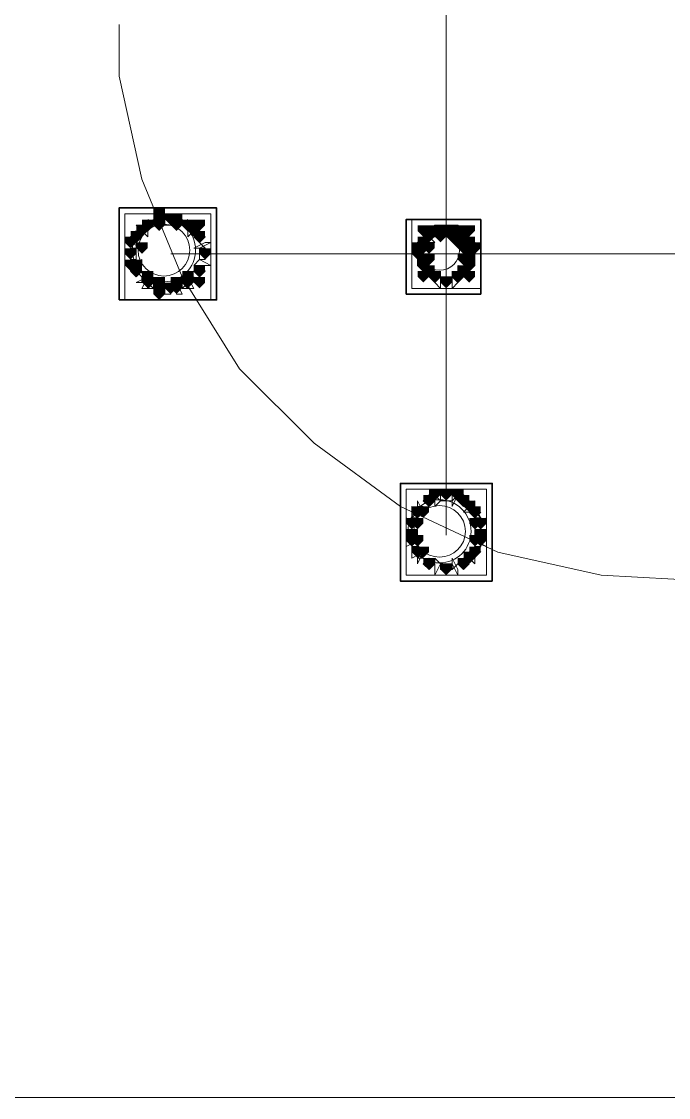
# Model space of a CAD drawing. Header units: millimetres. Extents: x 2315 to 4619, y 1334 to 1897.
# Drawn here: x 3605.02 to 3611.9, y 1530.21 to 1541.67 of the extents above; entities that cross this region are included whole.
import ezdxf

# ---------------------------------------------------------------- set-up
doc = ezdxf.new("R2010")
doc.units = ezdxf.units.MM
for name, color, linetype, true_color in [('PDF_10', 7, 'Continuous', 0x00b85c), ('PDF_AXIS', 7, 'Continuous', 0x00b85c), ('PDF_柱构件', 7, 'Continuous', 0x00b85c), ('PDF_转运站初步方案', 7, 'Continuous', 0x00b85c)]:
    doc.layers.add(name, color=color, linetype=linetype, true_color=true_color)
doc.layers.add('PDF_中心线层', color=1, linetype='Continuous')
doc.layers.add('PDF_粗实线层', color=7, linetype='Continuous')

msp = doc.modelspace()

# ---------------------------------------------------------------- hatches: boundary and pattern name
at = {"layer": 'PDF_10', "transparency": 33554559}
for points in [[(3606.606, 1539.62), (3606.544, 1539.62), (3606.544, 1539.558), (3606.606, 1539.497), (3606.667, 1539.558), (3606.667, 1539.62)], [(3606.606, 1539.62), (3606.544, 1539.62), (3606.544, 1539.558), (3606.606, 1539.497), (3606.667, 1539.558), (3606.667, 1539.62)], [(3606.606, 1539.62), (3606.544, 1539.62), (3606.544, 1539.558), (3606.606, 1539.497), (3606.667, 1539.558), (3606.667, 1539.62)], [(3606.361, 1539.558), (3606.3, 1539.558), (3606.3, 1539.497), (3606.361, 1539.436), (3606.422, 1539.497), (3606.422, 1539.558)], [(3606.361, 1539.558), (3606.3, 1539.558), (3606.3, 1539.497), (3606.361, 1539.436), (3606.422, 1539.497), (3606.422, 1539.558)], [(3606.789, 1539.558), (3606.728, 1539.558), (3606.728, 1539.497), (3606.789, 1539.436), (3606.85, 1539.497), (3606.85, 1539.558)], [(3606.789, 1539.558), (3606.728, 1539.558), (3606.728, 1539.497), (3606.789, 1539.436), (3606.85, 1539.497), (3606.85, 1539.558)], [(3609.415, 1539.497), (3609.354, 1539.497), (3609.354, 1539.436), (3609.415, 1539.375), (3609.476, 1539.436), (3609.476, 1539.497)], [(3609.415, 1539.497), (3609.354, 1539.497), (3609.354, 1539.436), (3609.415, 1539.375), (3609.476, 1539.436), (3609.476, 1539.497)], [(3609.537, 1539.497), (3609.476, 1539.497), (3609.476, 1539.436), (3609.537, 1539.375), (3609.599, 1539.436), (3609.599, 1539.497)], [(3609.537, 1539.497), (3609.476, 1539.497), (3609.476, 1539.436), (3609.537, 1539.375), (3609.599, 1539.436), (3609.599, 1539.497)], [(3609.66, 1539.497), (3609.599, 1539.497), (3609.599, 1539.436), (3609.66, 1539.375), (3609.721, 1539.436), (3609.721, 1539.497)], [(3609.66, 1539.497), (3609.599, 1539.497), (3609.599, 1539.436), (3609.66, 1539.375), (3609.721, 1539.436), (3609.721, 1539.497)], [(3606.239, 1539.436), (3606.178, 1539.436), (3606.178, 1539.375), (3606.239, 1539.314), (3606.3, 1539.375), (3606.3, 1539.436)], [(3606.239, 1539.436), (3606.178, 1539.436), (3606.178, 1539.375), (3606.239, 1539.314), (3606.3, 1539.375), (3606.3, 1539.436)], [(3606.911, 1539.436), (3606.85, 1539.436), (3606.85, 1539.375), (3606.911, 1539.314), (3606.972, 1539.375), (3606.972, 1539.436)], [(3606.911, 1539.436), (3606.85, 1539.436), (3606.85, 1539.375), (3606.911, 1539.314), (3606.972, 1539.375), (3606.972, 1539.436)], [(3606.911, 1539.436), (3606.85, 1539.436), (3606.85, 1539.375), (3606.911, 1539.314), (3606.972, 1539.375), (3606.972, 1539.436)], [(3609.293, 1539.375), (3609.232, 1539.375), (3609.232, 1539.314), (3609.293, 1539.253), (3609.354, 1539.314), (3609.354, 1539.375)], [(3609.293, 1539.375), (3609.232, 1539.375), (3609.232, 1539.314), (3609.293, 1539.253), (3609.354, 1539.314), (3609.354, 1539.375)], [(3609.293, 1539.375), (3609.232, 1539.375), (3609.232, 1539.314), (3609.293, 1539.253), (3609.354, 1539.314), (3609.354, 1539.375)], [(3609.782, 1539.375), (3609.721, 1539.375), (3609.721, 1539.314), (3609.782, 1539.253), (3609.843, 1539.314), (3609.843, 1539.375)], [(3609.782, 1539.375), (3609.721, 1539.375), (3609.721, 1539.314), (3609.782, 1539.253), (3609.843, 1539.314), (3609.843, 1539.375)], [(3606.178, 1539.253), (3606.117, 1539.253), (3606.117, 1539.192), (3606.178, 1539.131), (3606.239, 1539.192), (3606.239, 1539.253)], [(3606.178, 1539.253), (3606.117, 1539.253), (3606.117, 1539.192), (3606.178, 1539.131), (3606.239, 1539.192), (3606.239, 1539.253)], [(3606.972, 1539.253), (3606.911, 1539.253), (3606.911, 1539.192), (3606.972, 1539.131), (3607.033, 1539.192), (3607.033, 1539.253)], [(3606.972, 1539.253), (3606.911, 1539.253), (3606.911, 1539.192), (3606.972, 1539.131), (3607.033, 1539.192), (3607.033, 1539.253)], [(3609.232, 1539.253), (3609.171, 1539.253), (3609.171, 1539.192), (3609.232, 1539.131), (3609.293, 1539.192), (3609.293, 1539.253)], [(3609.232, 1539.253), (3609.171, 1539.253), (3609.171, 1539.192), (3609.232, 1539.131), (3609.293, 1539.192), (3609.293, 1539.253)], [(3609.782, 1539.253), (3609.721, 1539.253), (3609.721, 1539.192), (3609.782, 1539.131), (3609.843, 1539.192), (3609.843, 1539.253)], [(3609.782, 1539.253), (3609.721, 1539.253), (3609.721, 1539.192), (3609.782, 1539.131), (3609.843, 1539.192), (3609.843, 1539.253)], [(3609.293, 1539.131), (3609.232, 1539.131), (3609.232, 1539.07), (3609.293, 1539.009), (3609.354, 1539.07), (3609.354, 1539.131)], [(3609.293, 1539.131), (3609.232, 1539.131), (3609.232, 1539.07), (3609.293, 1539.009), (3609.354, 1539.07), (3609.354, 1539.131)], [(3609.782, 1539.131), (3609.721, 1539.131), (3609.721, 1539.07), (3609.782, 1539.009), (3609.843, 1539.07), (3609.843, 1539.131)], [(3609.782, 1539.131), (3609.721, 1539.131), (3609.721, 1539.07), (3609.782, 1539.009), (3609.843, 1539.07), (3609.843, 1539.131)], [(3606.239, 1539.07), (3606.178, 1539.07), (3606.178, 1539.009), (3606.239, 1538.948), (3606.3, 1539.009), (3606.3, 1539.07)], [(3606.239, 1539.07), (3606.178, 1539.07), (3606.178, 1539.009), (3606.239, 1538.948), (3606.3, 1539.009), (3606.3, 1539.07)], [(3606.911, 1539.07), (3606.85, 1539.07), (3606.85, 1539.009), (3606.911, 1538.948), (3606.972, 1539.009), (3606.972, 1539.07)], [(3606.911, 1539.07), (3606.85, 1539.07), (3606.85, 1539.009), (3606.911, 1538.948), (3606.972, 1539.009), (3606.972, 1539.07)], [(3606.911, 1539.07), (3606.85, 1539.07), (3606.85, 1539.009), (3606.911, 1538.948), (3606.972, 1539.009), (3606.972, 1539.07)], [(3606.361, 1538.948), (3606.3, 1538.948), (3606.3, 1538.887), (3606.361, 1538.825), (3606.422, 1538.887), (3606.422, 1538.948)], [(3606.361, 1538.948), (3606.3, 1538.948), (3606.3, 1538.887), (3606.361, 1538.825), (3606.422, 1538.887), (3606.422, 1538.948)], [(3606.789, 1538.948), (3606.728, 1538.948), (3606.728, 1538.887), (3606.789, 1538.825), (3606.85, 1538.887), (3606.85, 1538.948)], [(3606.789, 1538.948), (3606.728, 1538.948), (3606.728, 1538.887), (3606.789, 1538.825), (3606.85, 1538.887), (3606.85, 1538.948)], [(3609.415, 1539.009), (3609.354, 1539.009), (3609.354, 1538.948), (3609.415, 1538.887), (3609.476, 1538.948), (3609.476, 1539.009)], [(3609.415, 1539.009), (3609.354, 1539.009), (3609.354, 1538.948), (3609.415, 1538.887), (3609.476, 1538.948), (3609.476, 1539.009)], [(3609.537, 1538.948), (3609.476, 1538.948), (3609.476, 1538.887), (3609.537, 1538.825), (3609.599, 1538.887), (3609.599, 1538.948)], [(3609.537, 1538.948), (3609.476, 1538.948), (3609.476, 1538.887), (3609.537, 1538.825), (3609.599, 1538.887), (3609.599, 1538.948)], [(3609.66, 1539.009), (3609.599, 1539.009), (3609.599, 1538.948), (3609.66, 1538.887), (3609.721, 1538.948), (3609.721, 1539.009)], [(3609.66, 1539.009), (3609.599, 1539.009), (3609.599, 1538.948), (3609.66, 1538.887), (3609.721, 1538.948), (3609.721, 1539.009)], [(3609.66, 1539.009), (3609.599, 1539.009), (3609.599, 1538.948), (3609.66, 1538.887), (3609.721, 1538.948), (3609.721, 1539.009)], [(3606.606, 1538.887), (3606.544, 1538.887), (3606.544, 1538.825), (3606.606, 1538.764), (3606.667, 1538.825), (3606.667, 1538.887)], [(3606.606, 1538.887), (3606.544, 1538.887), (3606.544, 1538.825), (3606.606, 1538.764), (3606.667, 1538.825), (3606.667, 1538.887)], [(3609.354, 1536.627), (3609.293, 1536.627), (3609.293, 1536.565), (3609.354, 1536.504), (3609.415, 1536.565), (3609.415, 1536.627)], [(3609.354, 1536.627), (3609.293, 1536.627), (3609.293, 1536.565), (3609.354, 1536.504), (3609.415, 1536.565), (3609.415, 1536.627)], [(3609.537, 1536.688), (3609.476, 1536.688), (3609.476, 1536.627), (3609.537, 1536.565), (3609.599, 1536.627), (3609.599, 1536.688)], [(3609.537, 1536.688), (3609.476, 1536.688), (3609.476, 1536.627), (3609.537, 1536.565), (3609.599, 1536.627), (3609.599, 1536.688)], [(3609.721, 1536.627), (3609.66, 1536.627), (3609.66, 1536.565), (3609.721, 1536.504), (3609.782, 1536.565), (3609.782, 1536.627)], [(3609.721, 1536.627), (3609.66, 1536.627), (3609.66, 1536.565), (3609.721, 1536.504), (3609.782, 1536.565), (3609.782, 1536.627)], [(3609.232, 1536.504), (3609.171, 1536.504), (3609.171, 1536.443), (3609.232, 1536.382), (3609.293, 1536.443), (3609.293, 1536.504)], [(3609.232, 1536.504), (3609.171, 1536.504), (3609.171, 1536.443), (3609.232, 1536.382), (3609.293, 1536.443), (3609.293, 1536.504)], [(3609.843, 1536.504), (3609.782, 1536.504), (3609.782, 1536.443), (3609.843, 1536.382), (3609.904, 1536.443), (3609.904, 1536.504)], [(3609.843, 1536.504), (3609.782, 1536.504), (3609.782, 1536.443), (3609.843, 1536.382), (3609.904, 1536.443), (3609.904, 1536.504)], [(3609.171, 1536.26), (3609.11, 1536.26), (3609.11, 1536.199), (3609.171, 1536.138), (3609.232, 1536.199), (3609.232, 1536.26)], [(3609.171, 1536.26), (3609.11, 1536.26), (3609.11, 1536.199), (3609.171, 1536.138), (3609.232, 1536.199), (3609.232, 1536.26)], [(3609.904, 1536.26), (3609.843, 1536.26), (3609.843, 1536.199), (3609.904, 1536.138), (3609.965, 1536.199), (3609.965, 1536.26)], [(3609.904, 1536.26), (3609.843, 1536.26), (3609.843, 1536.199), (3609.904, 1536.138), (3609.965, 1536.199), (3609.965, 1536.26)], [(3609.904, 1536.26), (3609.843, 1536.26), (3609.843, 1536.199), (3609.904, 1536.138), (3609.965, 1536.199), (3609.965, 1536.26)], [(3609.232, 1536.077), (3609.171, 1536.077), (3609.171, 1536.016), (3609.232, 1535.955), (3609.293, 1536.016), (3609.293, 1536.077)], [(3609.232, 1536.077), (3609.171, 1536.077), (3609.171, 1536.016), (3609.232, 1535.955), (3609.293, 1536.016), (3609.293, 1536.077)], [(3609.843, 1536.077), (3609.782, 1536.077), (3609.782, 1536.016), (3609.843, 1535.955), (3609.904, 1536.016), (3609.904, 1536.077)], [(3609.843, 1536.077), (3609.782, 1536.077), (3609.782, 1536.016), (3609.843, 1535.955), (3609.904, 1536.016), (3609.904, 1536.077)], [(3609.354, 1535.955), (3609.293, 1535.955), (3609.293, 1535.894), (3609.354, 1535.832), (3609.415, 1535.894), (3609.415, 1535.955)], [(3609.354, 1535.955), (3609.293, 1535.955), (3609.293, 1535.894), (3609.354, 1535.832), (3609.415, 1535.894), (3609.415, 1535.955)], [(3609.721, 1535.955), (3609.66, 1535.955), (3609.66, 1535.894), (3609.721, 1535.832), (3609.782, 1535.894), (3609.782, 1535.955)], [(3609.721, 1535.955), (3609.66, 1535.955), (3609.66, 1535.894), (3609.721, 1535.832), (3609.782, 1535.894), (3609.782, 1535.955)], [(3609.537, 1535.894), (3609.476, 1535.894), (3609.476, 1535.832), (3609.537, 1535.771), (3609.599, 1535.832), (3609.599, 1535.894)], [(3609.537, 1535.894), (3609.476, 1535.894), (3609.476, 1535.832), (3609.537, 1535.771), (3609.599, 1535.832), (3609.599, 1535.894)]]:
    msp.add_hatch(color=256, dxfattribs=at).paths.add_polyline_path(points)
at = {"layer": 'PDF_柱构件', "transparency": 33554559}
for points in [[(3606.483, 1539.681), (3606.422, 1539.681), (3606.422, 1539.62), (3606.483, 1539.558), (3606.544, 1539.62), (3606.544, 1539.681)], [(3606.483, 1539.62), (3606.422, 1539.62), (3606.422, 1539.558), (3606.483, 1539.497), (3606.544, 1539.558), (3606.544, 1539.62)], [(3606.667, 1539.62), (3606.606, 1539.62), (3606.606, 1539.558), (3606.667, 1539.497), (3606.728, 1539.558), (3606.728, 1539.62)], [(3606.3, 1539.497), (3606.239, 1539.497), (3606.239, 1539.436), (3606.3, 1539.375), (3606.361, 1539.436), (3606.361, 1539.497)], [(3606.483, 1539.558), (3606.422, 1539.558), (3606.422, 1539.497), (3606.483, 1539.436), (3606.544, 1539.497), (3606.544, 1539.558)], [(3606.667, 1539.558), (3606.606, 1539.558), (3606.606, 1539.497), (3606.667, 1539.436), (3606.728, 1539.497), (3606.728, 1539.558)], [(3606.85, 1539.497), (3606.789, 1539.497), (3606.789, 1539.436), (3606.85, 1539.375), (3606.911, 1539.436), (3606.911, 1539.497)], [(3606.911, 1539.558), (3606.85, 1539.558), (3606.85, 1539.497), (3606.911, 1539.436), (3606.972, 1539.497), (3606.972, 1539.558)], [(3609.293, 1539.497), (3609.232, 1539.497), (3609.232, 1539.436), (3609.293, 1539.375), (3609.354, 1539.436), (3609.354, 1539.497)], [(3609.476, 1539.497), (3609.415, 1539.497), (3609.415, 1539.436), (3609.476, 1539.375), (3609.537, 1539.436), (3609.537, 1539.497)], [(3609.599, 1539.497), (3609.537, 1539.497), (3609.537, 1539.436), (3609.599, 1539.375), (3609.66, 1539.436), (3609.66, 1539.497)], [(3609.782, 1539.497), (3609.721, 1539.497), (3609.721, 1539.436), (3609.782, 1539.375), (3609.843, 1539.436), (3609.843, 1539.497)], [(3606.178, 1539.375), (3606.117, 1539.375), (3606.117, 1539.314), (3606.178, 1539.253), (3606.239, 1539.314), (3606.239, 1539.375)], [(3609.354, 1539.436), (3609.293, 1539.436), (3609.293, 1539.375), (3609.354, 1539.314), (3609.415, 1539.375), (3609.415, 1539.436)], [(3609.476, 1539.436), (3609.415, 1539.436), (3609.415, 1539.375), (3609.476, 1539.314), (3609.537, 1539.375), (3609.537, 1539.436)], [(3609.599, 1539.436), (3609.537, 1539.436), (3609.537, 1539.375), (3609.599, 1539.314), (3609.66, 1539.375), (3609.66, 1539.436)], [(3609.66, 1539.375), (3609.599, 1539.375), (3609.599, 1539.314), (3609.66, 1539.253), (3609.721, 1539.314), (3609.721, 1539.375)], [(3609.721, 1539.436), (3609.66, 1539.436), (3609.66, 1539.375), (3609.721, 1539.314), (3609.782, 1539.375), (3609.782, 1539.436)], [(3606.3, 1539.314), (3606.239, 1539.314), (3606.239, 1539.253), (3606.3, 1539.192), (3606.361, 1539.253), (3606.361, 1539.314)], [(3609.232, 1539.314), (3609.171, 1539.314), (3609.171, 1539.253), (3609.232, 1539.192), (3609.293, 1539.253), (3609.293, 1539.314)], [(3609.293, 1539.314), (3609.232, 1539.314), (3609.232, 1539.253), (3609.293, 1539.192), (3609.354, 1539.253), (3609.354, 1539.314)], [(3609.354, 1539.314), (3609.293, 1539.314), (3609.293, 1539.253), (3609.354, 1539.192), (3609.415, 1539.253), (3609.415, 1539.314)], [(3609.721, 1539.314), (3609.66, 1539.314), (3609.66, 1539.253), (3609.721, 1539.192), (3609.782, 1539.253), (3609.782, 1539.314)], [(3609.782, 1539.314), (3609.721, 1539.314), (3609.721, 1539.253), (3609.782, 1539.192), (3609.843, 1539.253), (3609.843, 1539.314)], [(3609.843, 1539.314), (3609.782, 1539.314), (3609.782, 1539.253), (3609.843, 1539.192), (3609.904, 1539.253), (3609.904, 1539.314)], [(3606.178, 1539.131), (3606.117, 1539.131), (3606.117, 1539.07), (3606.178, 1539.009), (3606.239, 1539.07), (3606.239, 1539.131)], [(3606.239, 1539.131), (3606.178, 1539.131), (3606.178, 1539.07), (3606.239, 1539.009), (3606.3, 1539.07), (3606.3, 1539.131)], [(3609.293, 1539.192), (3609.232, 1539.192), (3609.232, 1539.131), (3609.293, 1539.07), (3609.354, 1539.131), (3609.354, 1539.192)], [(3609.354, 1539.192), (3609.293, 1539.192), (3609.293, 1539.131), (3609.354, 1539.07), (3609.415, 1539.131), (3609.415, 1539.192)], [(3609.721, 1539.192), (3609.66, 1539.192), (3609.66, 1539.131), (3609.721, 1539.07), (3609.782, 1539.131), (3609.782, 1539.192)], [(3609.782, 1539.192), (3609.721, 1539.192), (3609.721, 1539.131), (3609.782, 1539.07), (3609.843, 1539.131), (3609.843, 1539.192)], [(3609.354, 1539.07), (3609.293, 1539.07), (3609.293, 1539.009), (3609.354, 1538.948), (3609.415, 1539.009), (3609.415, 1539.07)], [(3609.721, 1539.07), (3609.66, 1539.07), (3609.66, 1539.009), (3609.721, 1538.948), (3609.782, 1539.009), (3609.782, 1539.07)], [(3606.361, 1539.009), (3606.3, 1539.009), (3606.3, 1538.948), (3606.361, 1538.887), (3606.422, 1538.948), (3606.422, 1539.009)], [(3606.483, 1538.948), (3606.422, 1538.948), (3606.422, 1538.887), (3606.483, 1538.825), (3606.544, 1538.887), (3606.544, 1538.948)], [(3606.667, 1538.948), (3606.606, 1538.948), (3606.606, 1538.887), (3606.667, 1538.825), (3606.728, 1538.887), (3606.728, 1538.948)], [(3606.789, 1539.009), (3606.728, 1539.009), (3606.728, 1538.948), (3606.789, 1538.887), (3606.85, 1538.948), (3606.85, 1539.009)], [(3606.911, 1538.948), (3606.85, 1538.948), (3606.85, 1538.887), (3606.911, 1538.825), (3606.972, 1538.887), (3606.972, 1538.948)], [(3609.293, 1539.009), (3609.232, 1539.009), (3609.232, 1538.948), (3609.293, 1538.887), (3609.354, 1538.948), (3609.354, 1539.009)], [(3609.782, 1539.009), (3609.721, 1539.009), (3609.721, 1538.948), (3609.782, 1538.887), (3609.843, 1538.948), (3609.843, 1539.009)], [(3606.483, 1538.887), (3606.422, 1538.887), (3606.422, 1538.825), (3606.483, 1538.764), (3606.544, 1538.825), (3606.544, 1538.887)], [(3606.483, 1538.825), (3606.422, 1538.825), (3606.422, 1538.764), (3606.483, 1538.703), (3606.544, 1538.764), (3606.544, 1538.825)], [(3606.667, 1538.887), (3606.606, 1538.887), (3606.606, 1538.825), (3606.667, 1538.764), (3606.728, 1538.825), (3606.728, 1538.887)], [(3609.415, 1536.688), (3609.354, 1536.688), (3609.354, 1536.627), (3609.415, 1536.565), (3609.476, 1536.627), (3609.476, 1536.688)], [(3609.66, 1536.688), (3609.599, 1536.688), (3609.599, 1536.627), (3609.66, 1536.565), (3609.721, 1536.627), (3609.721, 1536.688)], [(3609.293, 1536.504), (3609.232, 1536.504), (3609.232, 1536.443), (3609.293, 1536.382), (3609.354, 1536.443), (3609.354, 1536.504)], [(3609.782, 1536.565), (3609.721, 1536.565), (3609.721, 1536.504), (3609.782, 1536.443), (3609.843, 1536.504), (3609.843, 1536.565)], [(3609.171, 1536.382), (3609.11, 1536.382), (3609.11, 1536.321), (3609.171, 1536.26), (3609.232, 1536.321), (3609.232, 1536.382)], [(3609.232, 1536.382), (3609.171, 1536.382), (3609.171, 1536.321), (3609.232, 1536.26), (3609.293, 1536.321), (3609.293, 1536.382)], [(3609.843, 1536.382), (3609.782, 1536.382), (3609.782, 1536.321), (3609.843, 1536.26), (3609.904, 1536.321), (3609.904, 1536.382)], [(3609.904, 1536.382), (3609.843, 1536.382), (3609.843, 1536.321), (3609.904, 1536.26), (3609.965, 1536.321), (3609.965, 1536.382)], [(3609.171, 1536.199), (3609.11, 1536.199), (3609.11, 1536.138), (3609.171, 1536.077), (3609.232, 1536.138), (3609.232, 1536.199)], [(3609.232, 1536.199), (3609.171, 1536.199), (3609.171, 1536.138), (3609.232, 1536.077), (3609.293, 1536.138), (3609.293, 1536.199)], [(3609.843, 1536.199), (3609.782, 1536.199), (3609.782, 1536.138), (3609.843, 1536.077), (3609.904, 1536.138), (3609.904, 1536.199)], [(3609.904, 1536.199), (3609.843, 1536.199), (3609.843, 1536.138), (3609.904, 1536.077), (3609.965, 1536.138), (3609.965, 1536.199)], [(3609.293, 1536.077), (3609.232, 1536.077), (3609.232, 1536.016), (3609.293, 1535.955), (3609.354, 1536.016), (3609.354, 1536.077)], [(3609.782, 1536.016), (3609.721, 1536.016), (3609.721, 1535.955), (3609.782, 1535.894), (3609.843, 1535.955), (3609.843, 1536.016)]]:
    msp.add_hatch(color=256, dxfattribs=at).paths.add_polyline_path(points)
at = {"layer": 'PDF_转运站初步方案', "transparency": 33554559}
for points in [[(3606.606, 1539.62), (3606.544, 1539.62), (3606.544, 1539.558), (3606.606, 1539.497), (3606.667, 1539.558), (3606.667, 1539.62)], [(3606.606, 1539.62), (3606.544, 1539.62), (3606.544, 1539.558), (3606.606, 1539.497), (3606.667, 1539.558), (3606.667, 1539.62)], [(3606.361, 1539.558), (3606.3, 1539.558), (3606.3, 1539.497), (3606.361, 1539.436), (3606.422, 1539.497), (3606.422, 1539.558)], [(3606.361, 1539.558), (3606.3, 1539.558), (3606.3, 1539.497), (3606.361, 1539.436), (3606.422, 1539.497), (3606.422, 1539.558)], [(3606.789, 1539.558), (3606.728, 1539.558), (3606.728, 1539.497), (3606.789, 1539.436), (3606.85, 1539.497), (3606.85, 1539.558)], [(3606.789, 1539.558), (3606.728, 1539.558), (3606.728, 1539.497), (3606.789, 1539.436), (3606.85, 1539.497), (3606.85, 1539.558)], [(3609.415, 1539.497), (3609.354, 1539.497), (3609.354, 1539.436), (3609.415, 1539.375), (3609.476, 1539.436), (3609.476, 1539.497)], [(3609.415, 1539.497), (3609.354, 1539.497), (3609.354, 1539.436), (3609.415, 1539.375), (3609.476, 1539.436), (3609.476, 1539.497)], [(3609.537, 1539.497), (3609.476, 1539.497), (3609.476, 1539.436), (3609.537, 1539.375), (3609.599, 1539.436), (3609.599, 1539.497)], [(3609.537, 1539.497), (3609.476, 1539.497), (3609.476, 1539.436), (3609.537, 1539.375), (3609.599, 1539.436), (3609.599, 1539.497)], [(3609.66, 1539.497), (3609.599, 1539.497), (3609.599, 1539.436), (3609.66, 1539.375), (3609.721, 1539.436), (3609.721, 1539.497)], [(3609.66, 1539.497), (3609.599, 1539.497), (3609.599, 1539.436), (3609.66, 1539.375), (3609.721, 1539.436), (3609.721, 1539.497)], [(3606.239, 1539.436), (3606.178, 1539.436), (3606.178, 1539.375), (3606.239, 1539.314), (3606.3, 1539.375), (3606.3, 1539.436)], [(3606.239, 1539.436), (3606.178, 1539.436), (3606.178, 1539.375), (3606.239, 1539.314), (3606.3, 1539.375), (3606.3, 1539.436)], [(3606.911, 1539.436), (3606.85, 1539.436), (3606.85, 1539.375), (3606.911, 1539.314), (3606.972, 1539.375), (3606.972, 1539.436)], [(3606.911, 1539.436), (3606.85, 1539.436), (3606.85, 1539.375), (3606.911, 1539.314), (3606.972, 1539.375), (3606.972, 1539.436)], [(3609.293, 1539.375), (3609.232, 1539.375), (3609.232, 1539.314), (3609.293, 1539.253), (3609.354, 1539.314), (3609.354, 1539.375)], [(3609.293, 1539.375), (3609.232, 1539.375), (3609.232, 1539.314), (3609.293, 1539.253), (3609.354, 1539.314), (3609.354, 1539.375)], [(3609.782, 1539.375), (3609.721, 1539.375), (3609.721, 1539.314), (3609.782, 1539.253), (3609.843, 1539.314), (3609.843, 1539.375)], [(3609.782, 1539.375), (3609.721, 1539.375), (3609.721, 1539.314), (3609.782, 1539.253), (3609.843, 1539.314), (3609.843, 1539.375)], [(3606.178, 1539.253), (3606.117, 1539.253), (3606.117, 1539.192), (3606.178, 1539.131), (3606.239, 1539.192), (3606.239, 1539.253)], [(3606.178, 1539.253), (3606.117, 1539.253), (3606.117, 1539.192), (3606.178, 1539.131), (3606.239, 1539.192), (3606.239, 1539.253)], [(3606.972, 1539.253), (3606.911, 1539.253), (3606.911, 1539.192), (3606.972, 1539.131), (3607.033, 1539.192), (3607.033, 1539.253)], [(3606.972, 1539.253), (3606.911, 1539.253), (3606.911, 1539.192), (3606.972, 1539.131), (3607.033, 1539.192), (3607.033, 1539.253)], [(3609.232, 1539.253), (3609.171, 1539.253), (3609.171, 1539.192), (3609.232, 1539.131), (3609.293, 1539.192), (3609.293, 1539.253)], [(3609.232, 1539.253), (3609.171, 1539.253), (3609.171, 1539.192), (3609.232, 1539.131), (3609.293, 1539.192), (3609.293, 1539.253)], [(3609.782, 1539.253), (3609.721, 1539.253), (3609.721, 1539.192), (3609.782, 1539.131), (3609.843, 1539.192), (3609.843, 1539.253)], [(3609.782, 1539.253), (3609.721, 1539.253), (3609.721, 1539.192), (3609.782, 1539.131), (3609.843, 1539.192), (3609.843, 1539.253)], [(3609.293, 1539.131), (3609.232, 1539.131), (3609.232, 1539.07), (3609.293, 1539.009), (3609.354, 1539.07), (3609.354, 1539.131)], [(3609.293, 1539.131), (3609.232, 1539.131), (3609.232, 1539.07), (3609.293, 1539.009), (3609.354, 1539.07), (3609.354, 1539.131)], [(3609.782, 1539.131), (3609.721, 1539.131), (3609.721, 1539.07), (3609.782, 1539.009), (3609.843, 1539.07), (3609.843, 1539.131)], [(3609.782, 1539.131), (3609.721, 1539.131), (3609.721, 1539.07), (3609.782, 1539.009), (3609.843, 1539.07), (3609.843, 1539.131)], [(3606.239, 1539.07), (3606.178, 1539.07), (3606.178, 1539.009), (3606.239, 1538.948), (3606.3, 1539.009), (3606.3, 1539.07)], [(3606.239, 1539.07), (3606.178, 1539.07), (3606.178, 1539.009), (3606.239, 1538.948), (3606.3, 1539.009), (3606.3, 1539.07)], [(3606.911, 1539.07), (3606.85, 1539.07), (3606.85, 1539.009), (3606.911, 1538.948), (3606.972, 1539.009), (3606.972, 1539.07)], [(3606.911, 1539.07), (3606.85, 1539.07), (3606.85, 1539.009), (3606.911, 1538.948), (3606.972, 1539.009), (3606.972, 1539.07)], [(3606.361, 1538.948), (3606.3, 1538.948), (3606.3, 1538.887), (3606.361, 1538.825), (3606.422, 1538.887), (3606.422, 1538.948)], [(3606.361, 1538.948), (3606.3, 1538.948), (3606.3, 1538.887), (3606.361, 1538.825), (3606.422, 1538.887), (3606.422, 1538.948)], [(3606.789, 1538.948), (3606.728, 1538.948), (3606.728, 1538.887), (3606.789, 1538.825), (3606.85, 1538.887), (3606.85, 1538.948)], [(3606.789, 1538.948), (3606.728, 1538.948), (3606.728, 1538.887), (3606.789, 1538.825), (3606.85, 1538.887), (3606.85, 1538.948)], [(3609.415, 1539.009), (3609.354, 1539.009), (3609.354, 1538.948), (3609.415, 1538.887), (3609.476, 1538.948), (3609.476, 1539.009)], [(3609.415, 1539.009), (3609.354, 1539.009), (3609.354, 1538.948), (3609.415, 1538.887), (3609.476, 1538.948), (3609.476, 1539.009)], [(3609.537, 1538.948), (3609.476, 1538.948), (3609.476, 1538.887), (3609.537, 1538.825), (3609.599, 1538.887), (3609.599, 1538.948)], [(3609.537, 1538.948), (3609.476, 1538.948), (3609.476, 1538.887), (3609.537, 1538.825), (3609.599, 1538.887), (3609.599, 1538.948)], [(3609.66, 1539.009), (3609.599, 1539.009), (3609.599, 1538.948), (3609.66, 1538.887), (3609.721, 1538.948), (3609.721, 1539.009)], [(3609.66, 1539.009), (3609.599, 1539.009), (3609.599, 1538.948), (3609.66, 1538.887), (3609.721, 1538.948), (3609.721, 1539.009)], [(3606.606, 1538.887), (3606.544, 1538.887), (3606.544, 1538.825), (3606.606, 1538.764), (3606.667, 1538.825), (3606.667, 1538.887)], [(3606.606, 1538.887), (3606.544, 1538.887), (3606.544, 1538.825), (3606.606, 1538.764), (3606.667, 1538.825), (3606.667, 1538.887)], [(3609.354, 1536.627), (3609.293, 1536.627), (3609.293, 1536.565), (3609.354, 1536.504), (3609.415, 1536.565), (3609.415, 1536.627)], [(3609.354, 1536.627), (3609.293, 1536.627), (3609.293, 1536.565), (3609.354, 1536.504), (3609.415, 1536.565), (3609.415, 1536.627)], [(3609.537, 1536.688), (3609.476, 1536.688), (3609.476, 1536.627), (3609.537, 1536.565), (3609.599, 1536.627), (3609.599, 1536.688)], [(3609.537, 1536.688), (3609.476, 1536.688), (3609.476, 1536.627), (3609.537, 1536.565), (3609.599, 1536.627), (3609.599, 1536.688)], [(3609.721, 1536.627), (3609.66, 1536.627), (3609.66, 1536.565), (3609.721, 1536.504), (3609.782, 1536.565), (3609.782, 1536.627)], [(3609.721, 1536.627), (3609.66, 1536.627), (3609.66, 1536.565), (3609.721, 1536.504), (3609.782, 1536.565), (3609.782, 1536.627)], [(3609.232, 1536.504), (3609.171, 1536.504), (3609.171, 1536.443), (3609.232, 1536.382), (3609.293, 1536.443), (3609.293, 1536.504)], [(3609.232, 1536.504), (3609.171, 1536.504), (3609.171, 1536.443), (3609.232, 1536.382), (3609.293, 1536.443), (3609.293, 1536.504)], [(3609.843, 1536.504), (3609.782, 1536.504), (3609.782, 1536.443), (3609.843, 1536.382), (3609.904, 1536.443), (3609.904, 1536.504)], [(3609.843, 1536.504), (3609.782, 1536.504), (3609.782, 1536.443), (3609.843, 1536.382), (3609.904, 1536.443), (3609.904, 1536.504)], [(3609.171, 1536.26), (3609.11, 1536.26), (3609.11, 1536.199), (3609.171, 1536.138), (3609.232, 1536.199), (3609.232, 1536.26)], [(3609.171, 1536.26), (3609.11, 1536.26), (3609.11, 1536.199), (3609.171, 1536.138), (3609.232, 1536.199), (3609.232, 1536.26)], [(3609.904, 1536.26), (3609.843, 1536.26), (3609.843, 1536.199), (3609.904, 1536.138), (3609.965, 1536.199), (3609.965, 1536.26)], [(3609.904, 1536.26), (3609.843, 1536.26), (3609.843, 1536.199), (3609.904, 1536.138), (3609.965, 1536.199), (3609.965, 1536.26)], [(3609.232, 1536.077), (3609.171, 1536.077), (3609.171, 1536.016), (3609.232, 1535.955), (3609.293, 1536.016), (3609.293, 1536.077)], [(3609.232, 1536.077), (3609.171, 1536.077), (3609.171, 1536.016), (3609.232, 1535.955), (3609.293, 1536.016), (3609.293, 1536.077)], [(3609.843, 1536.077), (3609.782, 1536.077), (3609.782, 1536.016), (3609.843, 1535.955), (3609.904, 1536.016), (3609.904, 1536.077)], [(3609.843, 1536.077), (3609.782, 1536.077), (3609.782, 1536.016), (3609.843, 1535.955), (3609.904, 1536.016), (3609.904, 1536.077)], [(3609.354, 1535.955), (3609.293, 1535.955), (3609.293, 1535.894), (3609.354, 1535.832), (3609.415, 1535.894), (3609.415, 1535.955)], [(3609.354, 1535.955), (3609.293, 1535.955), (3609.293, 1535.894), (3609.354, 1535.832), (3609.415, 1535.894), (3609.415, 1535.955)], [(3609.721, 1535.955), (3609.66, 1535.955), (3609.66, 1535.894), (3609.721, 1535.832), (3609.782, 1535.894), (3609.782, 1535.955)], [(3609.721, 1535.955), (3609.66, 1535.955), (3609.66, 1535.894), (3609.721, 1535.832), (3609.782, 1535.894), (3609.782, 1535.955)], [(3609.537, 1535.894), (3609.476, 1535.894), (3609.476, 1535.832), (3609.537, 1535.771), (3609.599, 1535.832), (3609.599, 1535.894)], [(3609.537, 1535.894), (3609.476, 1535.894), (3609.476, 1535.832), (3609.537, 1535.771), (3609.599, 1535.832), (3609.599, 1535.894)]]:
    msp.add_hatch(color=256, dxfattribs=at).paths.add_polyline_path(points)

# ---------------------------------------------------------------- linework, layer by layer
at = {"layer": 'PDF_10', "lineweight": 18}
for points in [[(3606.361, 1539.558), (3606.422, 1539.497), (3606.361, 1539.497)], [(3606.606, 1539.558), (3606.544, 1539.558)], [(3606.789, 1539.497), (3606.728, 1539.497), (3606.789, 1539.558)], [(3609.537, 1539.436), (3609.537, 1539.497)], [(3606.239, 1539.375), (3606.3, 1539.375), (3606.239, 1539.314)], [(3606.911, 1539.314), (3606.911, 1539.375)], [(3609.293, 1539.375), (3609.293, 1539.314)], [(3609.415, 1539.436), (3609.354, 1539.375)], [(3609.415, 1539.375), (3609.354, 1539.436)], [(3609.599, 1539.436), (3609.476, 1539.436)], [(3609.721, 1539.375), (3609.66, 1539.436), (3609.66, 1539.375)], [(3609.721, 1539.314), (3609.782, 1539.314), (3609.782, 1539.375)], [(3606.239, 1539.192), (3606.178, 1539.192), (3606.178, 1539.131)], [(3606.972, 1539.131), (3606.972, 1539.192), (3606.911, 1539.192)], [(3609.293, 1539.192), (3609.232, 1539.192), (3609.232, 1539.131)], [(3609.782, 1539.131), (3609.782, 1539.192), (3609.843, 1539.192)], [(3609.293, 1539.009), (3609.293, 1539.07), (3609.293, 1539.009)], [(3609.721, 1539.07), (3609.782, 1539.009), (3609.782, 1539.07)], [(3606.3, 1539.009), (3606.239, 1539.009), (3606.3, 1538.948)], [(3606.911, 1538.948), (3606.911, 1539.009)], [(3609.354, 1538.948), (3609.415, 1538.948), (3609.354, 1538.948)], [(3609.537, 1538.948), (3609.537, 1538.887)], [(3609.66, 1538.948), (3609.721, 1538.948)], [(3606.361, 1538.887), (3606.422, 1538.825)], [(3606.422, 1538.887), (3606.361, 1538.825)], [(3606.544, 1538.825), (3606.606, 1538.825), (3606.606, 1538.764)], [(3606.728, 1538.825), (3606.789, 1538.887)], [(3606.728, 1538.887), (3606.789, 1538.825)], [(3609.476, 1538.887), (3609.599, 1538.887)], [(3609.476, 1536.627), (3609.599, 1536.627)], [(3609.537, 1536.565), (3609.537, 1536.627)], [(3609.293, 1536.565), (3609.354, 1536.565), (3609.354, 1536.504)], [(3609.66, 1536.565), (3609.782, 1536.565)], [(3609.721, 1536.504), (3609.721, 1536.565)], [(3609.171, 1536.382), (3609.232, 1536.443)], [(3609.232, 1536.382), (3609.171, 1536.443)], [(3609.843, 1536.443), (3609.904, 1536.382)], [(3609.843, 1536.382), (3609.904, 1536.443)], [(3609.11, 1536.199), (3609.171, 1536.199), (3609.171, 1536.26)], [(3609.904, 1536.26), (3609.904, 1536.199)], [(3609.232, 1536.016), (3609.171, 1536.077)], [(3609.232, 1536.077), (3609.171, 1536.016)], [(3609.904, 1536.077), (3609.843, 1536.016)], [(3609.843, 1536.077), (3609.904, 1536.016)], [(3609.354, 1535.955), (3609.354, 1535.894), (3609.293, 1535.894)], [(3609.721, 1535.955), (3609.721, 1535.894)], [(3609.599, 1535.832), (3609.476, 1535.832)], [(3609.537, 1535.894), (3609.537, 1535.832)], [(3609.782, 1535.894), (3609.66, 1535.894)]]:
    msp.add_lwpolyline(points, dxfattribs=at)
at = {"layer": 'PDF_AXIS', "lineweight": 18}
for points in [[(3606.117, 1538.703), (3606.117, 1539.62), (3607.033, 1539.62), (3607.033, 1538.703)], [(3609.171, 1538.825), (3609.171, 1539.558), (3609.904, 1539.558), (3609.904, 1538.825)], [(3609.965, 1535.771), (3609.965, 1536.688), (3609.11, 1536.688), (3609.11, 1535.771)]]:
    msp.add_lwpolyline(points, close=True, dxfattribs=at)
at = {"layer": 'PDF_中心线层', "color": 112, "lineweight": 18, "true_color": 0x00b85c}
for points in [[(3609.537, 1547.133), (3609.537, 1536.199)], [(3606.056, 1541.635), (3606.056, 1541.085), (3606.3, 1539.986), (3606.728, 1538.948), (3607.339, 1537.97), (3608.133, 1537.176), (3609.049, 1536.504), (3610.087, 1536.016), (3611.187, 1535.771), (3612.347, 1535.71), (3613.447, 1535.832), (3614.546, 1536.199), (3615.035, 1536.504)], [(3606.606, 1539.192), (3617.478, 1539.192)]]:
    msp.add_lwpolyline(points, dxfattribs=at)
at = {"layer": 'PDF_柱构件', "lineweight": 18}
for points in [[(3606.483, 1539.62), (3606.483, 1539.497)], [(3606.606, 1539.497), (3606.544, 1539.497), (3606.544, 1539.62), (3606.606, 1539.62)], [(3606.728, 1539.62), (3606.667, 1539.497), (3606.667, 1539.62)], [(3606.3, 1539.497), (3606.361, 1539.436), (3606.361, 1539.375), (3606.239, 1539.497)], [(3606.422, 1539.497), (3606.361, 1539.436), (3606.3, 1539.497), (3606.422, 1539.558)], [(3606.789, 1539.436), (3606.728, 1539.497), (3606.728, 1539.558), (3606.85, 1539.497)], [(3606.911, 1539.497), (3606.789, 1539.375), (3606.789, 1539.436)], [(3609.476, 1539.375), (3609.354, 1539.375), (3609.354, 1539.436), (3609.415, 1539.497)], [(3609.476, 1539.497), (3609.476, 1539.375), (3609.415, 1539.497)], [(3609.599, 1539.436), (3609.476, 1539.436), (3609.476, 1539.497), (3609.599, 1539.497)], [(3609.66, 1539.497), (3609.599, 1539.375), (3609.599, 1539.497)], [(3609.66, 1539.375), (3609.599, 1539.375), (3609.66, 1539.497), (3609.721, 1539.436)], [(3606.3, 1539.375), (3606.239, 1539.314), (3606.178, 1539.375), (3606.239, 1539.436)], [(3606.911, 1539.314), (3606.85, 1539.375), (3606.911, 1539.436), (3606.972, 1539.375)], [(3609.354, 1539.314), (3609.293, 1539.253), (3609.232, 1539.314), (3609.293, 1539.375)], [(3609.293, 1539.436), (3609.415, 1539.314), (3609.354, 1539.314)], [(3609.782, 1539.436), (3609.66, 1539.314)], [(3609.782, 1539.253), (3609.721, 1539.314), (3609.782, 1539.375), (3609.843, 1539.314)], [(3606.178, 1539.314), (3606.3, 1539.253)], [(3606.239, 1539.253), (3606.239, 1539.131), (3606.178, 1539.131), (3606.178, 1539.253)], [(3607.033, 1539.314), (3606.911, 1539.253), (3606.85, 1539.253), (3606.972, 1539.314)], [(3606.911, 1539.131), (3606.911, 1539.253), (3606.972, 1539.253), (3606.972, 1539.131)], [(3609.232, 1539.253), (3609.354, 1539.253)], [(3609.293, 1539.253), (3609.293, 1539.131), (3609.232, 1539.131), (3609.232, 1539.253)], [(3609.843, 1539.253), (3609.721, 1539.253)], [(3609.782, 1539.131), (3609.782, 1539.253), (3609.843, 1539.253), (3609.843, 1539.131)], [(3606.178, 1539.07), (3606.3, 1539.131), (3606.3, 1539.07)], [(3609.232, 1539.131), (3609.354, 1539.131), (3609.232, 1539.07)], [(3609.293, 1539.131), (3609.354, 1539.009), (3609.293, 1539.009), (3609.232, 1539.07)], [(3609.843, 1539.07), (3609.721, 1539.131), (3609.843, 1539.131)], [(3609.721, 1539.009), (3609.782, 1539.131), (3609.843, 1539.07), (3609.782, 1539.009)], [(3606.239, 1539.07), (3606.3, 1539.009), (3606.239, 1538.948), (3606.178, 1539.009)], [(3606.85, 1539.009), (3606.911, 1539.07), (3606.972, 1539.009), (3606.911, 1538.948)], [(3609.293, 1538.948), (3609.354, 1539.07), (3609.415, 1539.009)], [(3609.782, 1538.948), (3609.66, 1539.009), (3609.66, 1539.07)], [(3606.239, 1538.887), (3606.361, 1538.948), (3606.3, 1538.887)], [(3606.361, 1538.948), (3606.422, 1538.887), (3606.422, 1538.825), (3606.3, 1538.825)], [(3606.728, 1538.887), (3606.789, 1538.948), (3606.85, 1538.825), (3606.728, 1538.825)], [(3606.911, 1538.887), (3606.789, 1538.948)], [(3609.354, 1539.009), (3609.476, 1538.948), (3609.415, 1538.887), (3609.354, 1538.948)], [(3609.415, 1538.887), (3609.476, 1539.009), (3609.476, 1538.948), (3609.476, 1538.825)], [(3609.476, 1538.948), (3609.599, 1538.948), (3609.599, 1538.887), (3609.476, 1538.887)], [(3609.599, 1538.825), (3609.599, 1538.948), (3609.599, 1539.009), (3609.66, 1538.887)], [(3609.599, 1538.948), (3609.66, 1539.009), (3609.721, 1538.948), (3609.66, 1538.887)], [(3606.483, 1538.764), (3606.483, 1538.887)], [(3606.544, 1538.825), (3606.606, 1538.825), (3606.606, 1538.764), (3606.544, 1538.764)], [(3606.667, 1538.764), (3606.667, 1538.887), (3606.728, 1538.764)], [(3609.354, 1536.504), (3609.415, 1536.565), (3609.354, 1536.627), (3609.293, 1536.565)], [(3609.415, 1536.627), (3609.415, 1536.504), (3609.476, 1536.565)], [(3609.476, 1536.565), (3609.599, 1536.565), (3609.599, 1536.627), (3609.476, 1536.627)], [(3609.66, 1536.627), (3609.599, 1536.565), (3609.599, 1536.504)], [(3609.66, 1536.565), (3609.721, 1536.504), (3609.782, 1536.565), (3609.721, 1536.627)], [(3609.232, 1536.382), (3609.293, 1536.443), (3609.171, 1536.504), (3609.171, 1536.382)], [(3609.843, 1536.565), (3609.721, 1536.443), (3609.782, 1536.443), (3609.843, 1536.504)], [(3609.782, 1536.443), (3609.843, 1536.382), (3609.904, 1536.382), (3609.843, 1536.504)], [(3609.11, 1536.321), (3609.232, 1536.321), (3609.11, 1536.382)], [(3609.965, 1536.382), (3609.843, 1536.321), (3609.965, 1536.321)], [(3609.232, 1536.199), (3609.232, 1536.26), (3609.11, 1536.26), (3609.11, 1536.199)], [(3609.843, 1536.26), (3609.843, 1536.199), (3609.965, 1536.199), (3609.965, 1536.26)], [(3609.11, 1536.077), (3609.232, 1536.138), (3609.11, 1536.138)], [(3609.293, 1536.016), (3609.232, 1536.077), (3609.171, 1536.077), (3609.171, 1535.955)], [(3609.843, 1536.077), (3609.782, 1536.016), (3609.843, 1535.955), (3609.904, 1536.077)], [(3609.965, 1536.138), (3609.843, 1536.138), (3609.965, 1536.077)], [(3609.232, 1535.894), (3609.293, 1536.016), (3609.232, 1535.955)], [(3609.415, 1535.894), (3609.354, 1535.955), (3609.293, 1535.894), (3609.354, 1535.832)], [(3609.415, 1535.771), (3609.476, 1535.894), (3609.415, 1535.955), (3609.415, 1535.832)], [(3609.66, 1535.832), (3609.599, 1535.955), (3609.599, 1535.894), (3609.66, 1535.771)], [(3609.721, 1535.955), (3609.66, 1535.894), (3609.721, 1535.832), (3609.782, 1535.894)], [(3609.843, 1535.955), (3609.782, 1536.016), (3609.721, 1536.016), (3609.843, 1535.894)], [(3609.599, 1535.894), (3609.476, 1535.894), (3609.476, 1535.832), (3609.599, 1535.832)]]:
    msp.add_lwpolyline(points, close=True, dxfattribs=at)
for points in [[(3606.239, 1539.314), (3606.239, 1539.253)], [(3606.972, 1539.253), (3606.911, 1539.314)], [(3606.972, 1539.07), (3606.85, 1539.07), (3606.911, 1539.131), (3607.033, 1539.07), (3606.972, 1539.07), (3606.911, 1539.07)], [(3606.3, 1538.948), (3606.3, 1538.887)], [(3606.85, 1538.887), (3606.85, 1538.948)], [(3609.476, 1538.948), (3609.476, 1538.887)], [(3609.599, 1538.887), (3609.599, 1538.948)], [(3609.415, 1536.565), (3609.415, 1536.627)], [(3609.599, 1536.627), (3609.66, 1536.565)], [(3609.232, 1536.504), (3609.293, 1536.443), (3609.232, 1536.565), (3609.232, 1536.504), (3609.293, 1536.504)], [(3609.293, 1535.955), (3609.232, 1535.955)], [(3609.415, 1535.832), (3609.415, 1535.894)], [(3609.66, 1535.894), (3609.599, 1535.832)]]:
    msp.add_lwpolyline(points, dxfattribs=at)
at = {"layer": 'PDF_粗实线层', "color": 112, "lineweight": 35, "true_color": 0x00b85c}
for points in [[(3606.056, 1538.703), (3606.056, 1539.681), (3607.094, 1539.681), (3607.094, 1538.703)], [(3609.11, 1538.764), (3609.904, 1538.764), (3609.904, 1539.558), (3609.11, 1539.558)], [(3610.026, 1535.71), (3610.026, 1536.749), (3609.049, 1536.749), (3609.049, 1535.71)]]:
    msp.add_lwpolyline(points, close=True, dxfattribs=at)
at = {"layer": 'PDF_转运站初步方案', "color": 142, "lineweight": 5, "true_color": 0x00a5dd}
msp.add_lwpolyline([(3419.942, 1530.213), (4209.904, 1530.213)], dxfattribs=at)
at = {"layer": 'PDF_转运站初步方案', "lineweight": 18}
for centre, radius in [((3606.534, 1539.232), 0.336), ((3606.534, 1539.232), 0.275), ((3609.466, 1539.232), 0.214), ((3609.466, 1539.232), 0.214), ((3609.466, 1536.239), 0.336), ((3609.466, 1536.239), 0.275)]:
    msp.add_circle(centre, radius, dxfattribs=at)

doc.saveas('drawing.dxf')
